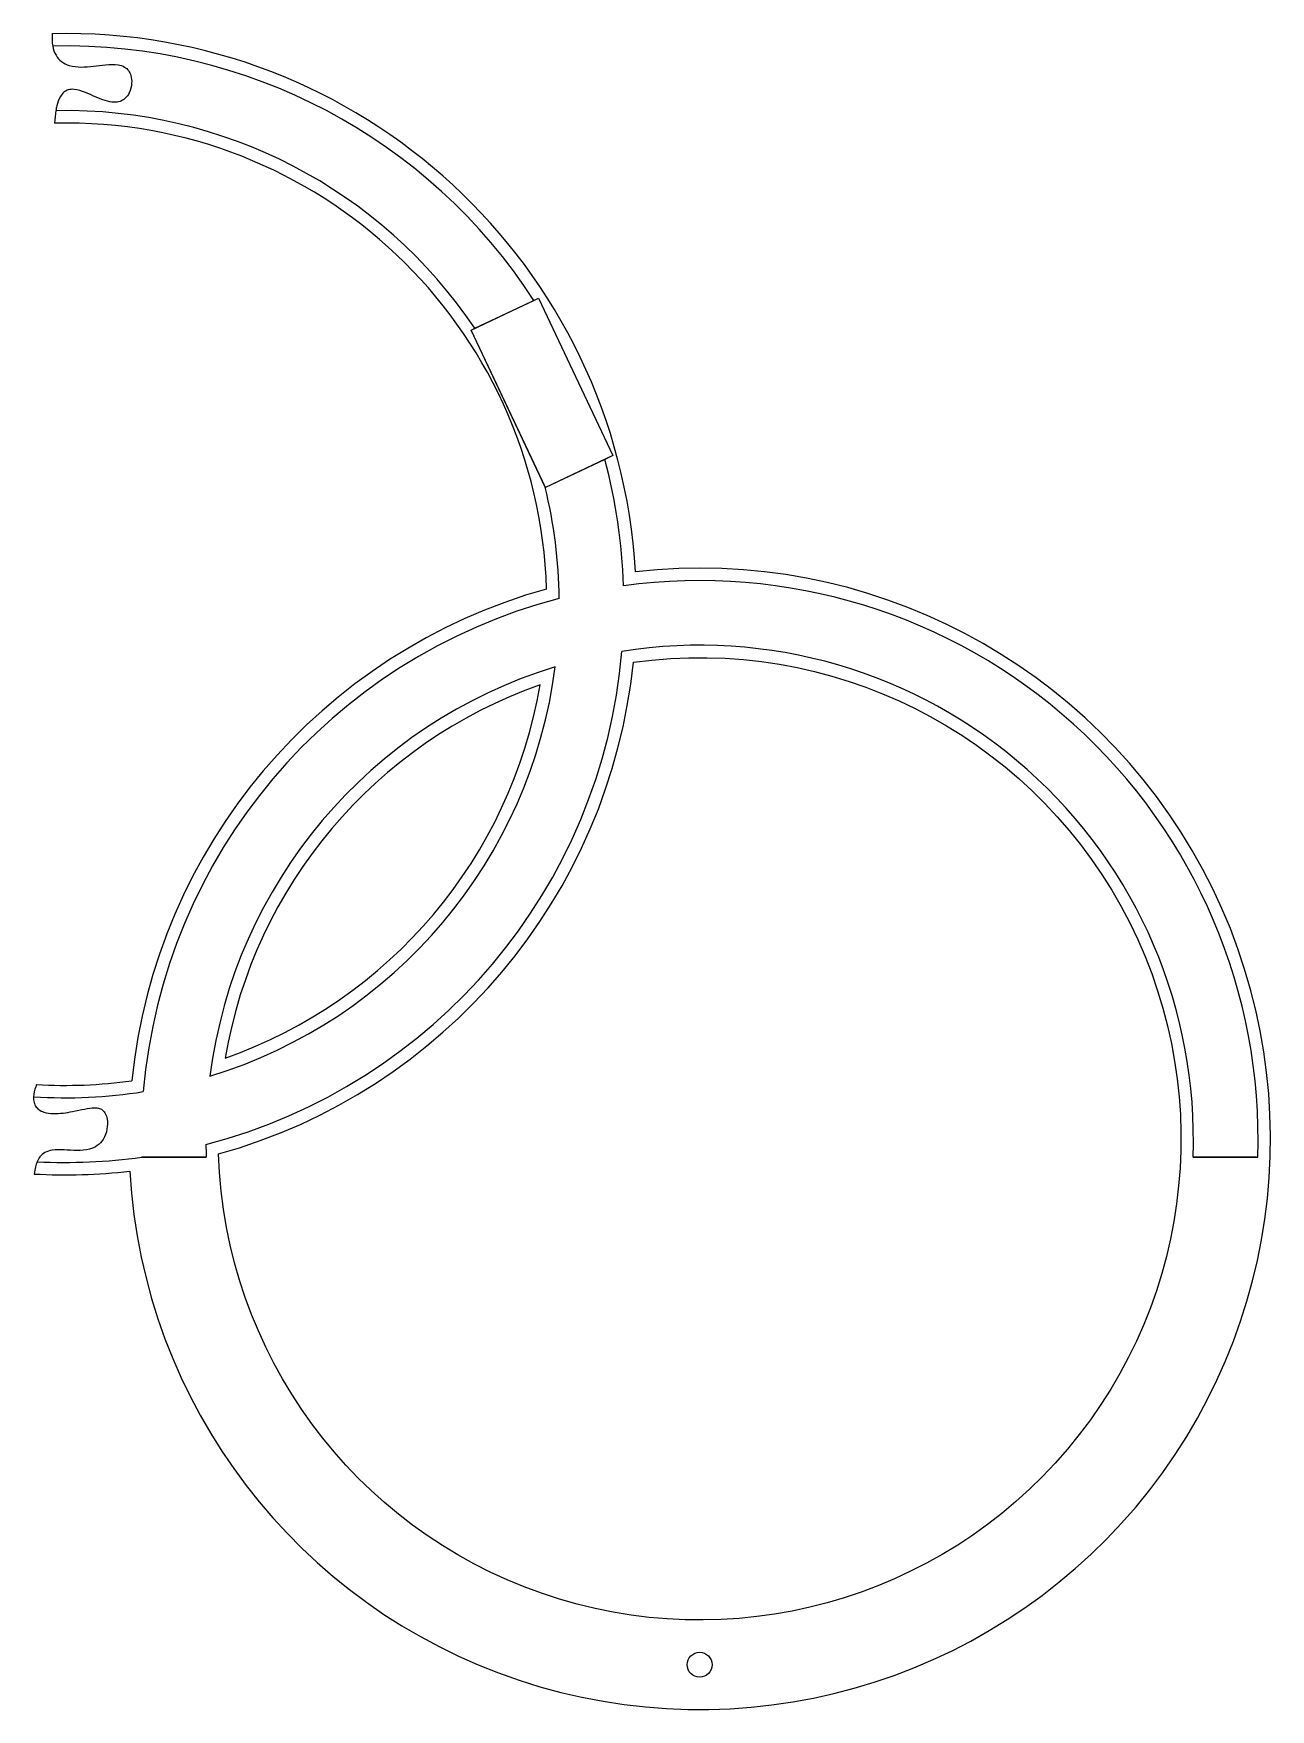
# Model space of a CAD drawing. Header units: millimetres. Extents: x 184 to 681, y -304 to 370.
import ezdxf

# ---------------------------------------------------------------- set-up
doc = ezdxf.new("R2010")
doc.units = ezdxf.units.MM
doc.layers.get('0').update_dxf_attribs({"linetype": 'CONTINUOUS'})

msp = doc.modelspace()

# ---------------------------------------------------------------- linework, layer by layer
for p, q in [((385.22, 262.84), (387.06, 263.71)), ((387.06, 263.71), (416.92, 200.4)), ((361.46, 251.64), (385.22, 262.84)), ((359.93, 250.92), (361.46, 251.64)), ((389.71, 187.76), (359.93, 250.92)), ((413.7, 198.88), (389.79, 187.6)), ((416.92, 200.4), (413.7, 198.88)), ((389.79, 187.6), (389.71, 187.76)), ((253.42, -81.81), (227.41, -81.81)), ((227.41, -81.81), (253.42, -81.81)), ((676.26, -81.81), (650.24, -81.81)), ((650.24, -81.81), (676.26, -81.81))]:
    msp.add_line(p, q)
msp.add_lwpolyline([(387.06, 263.71), (416.92, 200.4), (389.79, 187.6), (359.93, 250.92)], close=True)
msp.add_lwpolyline([(425.19, 117.31, -2.608675), (258.38, -80.5, 0.308655)], format="xyb", close=True)
msp.add_circle((451.83, -285.95), 5)
for centre, radius, start, end in [((196.83, 140.65), 229.55, 3.25843, 91.33029), ((196.83, 140.65), 224.55, 32.96883, 91.31384), ((196.83, 140.65), 224.55, 32.96883, 91.31384), ((196.83, 140.65), 198.55, 33.98756, 91.12313), ((196.83, 140.65), 198.55, 33.98756, 91.12313), ((196.83, 140.65), 193.55, 1.80594, 91.29408), ((196.83, 140.65), 224.55, 1.89194, 15.03029), ((196.83, 140.65), 224.55, 1.89194, 15.03029), ((196.83, 140.65), 198.55, 0.66069, 13.72588), ((196.83, 140.65), 198.55, 0.66069, 13.72588), ((451.83, -74.4), 229.55, -176.74157, 96.45886), ((451.83, -74.4), 224.55, -1.89194, 97.82535), ((451.83, -74.4), 224.55, -1.89194, 97.82535), ((451.83, -74.4), 229.55, 105.55249, 174.1648), ((451.83, -74.4), 224.55, 104.56363, 175.15366), ((451.83, -74.4), 224.55, 104.56363, 175.15366), ((196.83, 140.65), 224.55, 284.56363, 355.15366), ((196.83, 140.65), 224.55, 284.56363, 355.15366), ((451.83, -74.4), 198.55, -2.1398, 99.0566), ((451.83, -74.4), 198.55, -2.1398, 99.0566), ((451.83, -74.4), 198.55, 107.00084, 172.71645), ((196.83, 140.65), 198.55, 287.00084, 352.71645), ((196.83, 140.65), 198.55, 287.00084, 352.71645), ((451.83, -74.4), 198.55, 107.00084, 172.71645), ((196.83, 140.65), 193.55, 289.36891, 350.34838), ((451.83, -74.4), 193.55, 109.36891, 170.34838), ((196.83, 140.65), 193.55, 266.55232, 277.91135), ((196.83, 140.65), 198.55, 266.29205, 279.0566), ((196.83, 140.65), 198.55, 266.29205, 279.0566), ((451.83, -74.4), 198.55, 180.66069, 182.1398), ((451.83, -74.4), 198.55, 180.66069, 182.1398), ((196.83, 140.65), 229.55, 266.85854, 276.45886), ((196.83, 140.65), 224.55, 267.08889, 277.82535), ((196.83, 140.65), 224.55, 267.08889, 277.82535)]:
    msp.add_arc(centre, radius, start, end)
for points in [[(191.5, 370.14), (191.37, 368.48), (191.39, 366.77), (191.68, 365.14)], [(192.94, 339.16), (192.69, 337.61), (192.54, 335.91), (192.46, 334.15)]]:
    msp.add_open_spline(points, degree=3)
for points, knots in [([(191.68, 365.14), (191.92, 363.84), (192.34, 362.58), (193.59, 360.44), (194.34, 359.58), (196.18, 358.2), (197.21, 357.71), (199.85, 356.9), (201.49, 356.73), (206.39, 356.7), (209.8, 357.33), (214.7, 357.82), (216.46, 357.89), (218.91, 357.47), (219.78, 357.2), (221.19, 356.35), (221.71, 355.87), (222.59, 354.68), (222.9, 353.99), (223.39, 352.28), (223.48, 351.23), (223.34, 348.88), (223.01, 347.54), (222.01, 345.5), (221.45, 344.7), (220.15, 343.54), (219.48, 343.15), (217.97, 342.63), (217.17, 342.53), (215.2, 342.56), (213.99, 342.82), (210.16, 344.01), (207.45, 345.42), (203.31, 347.1), (201.74, 347.61), (199.49, 347.8), (198.7, 347.75), (197.3, 347.33), (196.73, 347.01), (195.63, 346.1), (195.15, 345.5), (194.09, 343.72), (193.64, 342.38), (193.18, 340.49), (193.05, 339.84), (192.94, 339.16)], [0.056636, 0.056636, 0.056636, 0.056636, 0.452215, 0.452215, 0.800596, 0.800596, 1.144134, 1.144134, 1.626937, 1.626937, 2.613319, 2.613319, 3.194138, 3.194138, 3.530143, 3.530143, 3.798622, 3.798622, 4.076798, 4.076798, 4.454962, 4.454962, 4.942101, 4.942101, 5.294503, 5.294503, 5.584554, 5.584554, 5.88305, 5.88305, 6.311594, 6.311594, 7.244934, 7.244934, 7.818294, 7.818294, 8.125359, 8.125359, 8.384811, 8.384811, 8.680109, 8.680109, 9.191415, 9.191415, 9.441712, 9.441712, 9.441712, 9.441712]), ([(185.19, -52.55), (185.08, -52.85), (184.97, -53.15), (184.4, -54.79), (184.06, -56.17), (183.99, -57.49)], [0.629128, 0.629128, 0.629128, 0.629128, 0.7236994, 0.7236994, 1.14584, 1.14584, 1.14584, 1.14584]), ([(183.99, -57.49), (183.96, -58.06), (183.98, -58.64), (184.19, -59.92), (184.42, -60.61), (185.14, -61.78), (185.57, -62.23), (186.69, -63.08), (187.39, -63.41), (189.29, -64.04), (190.59, -64.2), (194.48, -64.33), (197.29, -63.89), (203.11, -62.75), (206.11, -61.9), (209.2, -61.88), (209.91, -61.96), (211.04, -62.37), (211.48, -62.62), (212.26, -63.33), (212.57, -63.76), (213.18, -64.91), (213.41, -65.69), (213.75, -67.72), (213.74, -69.15), (213.25, -71.92), (212.78, -73.34), (211.36, -75.6), (210.57, -76.44), (208.67, -77.78), (207.61, -78.24), (204.86, -78.98), (203.11, -79.1), (197.94, -79.08), (194.42, -78.55), (190.4, -79.15), (189.4, -79.44), (187.73, -80.39), (187.09, -80.96), (186.09, -82.25), (185.72, -82.92), (185.43, -83.61)], [1.339157, 1.339157, 1.339157, 1.339157, 1.56524, 1.56524, 1.856453, 1.856453, 2.109434, 2.109434, 2.41248, 2.41248, 2.907172, 2.907172, 3.957091, 3.957091, 5.548827, 5.548827, 6.080337, 6.080337, 6.492262, 6.492262, 6.907093, 6.907093, 7.517822, 7.517822, 8.524881, 8.524881, 9.484224, 9.484224, 10.226622, 10.226622, 10.965832, 10.965832, 12.039338, 12.039338, 14.264068, 14.264068, 15.098463, 15.098463, 15.813905, 15.813905, 16.422854, 16.422854, 16.422854, 16.422854]), ([(185.43, -83.61), (185.18, -84.21), (184.96, -84.88), (184.55, -86.49), (184.38, -87.46), (184.25, -88.56)], [16.3451618, 16.3451618, 16.3451618, 16.3451618, 16.7926253, 16.7926253, 17.3103997, 17.3103997, 17.3103997, 17.3103997])]:
    msp.add_open_spline(points, degree=3, knots=knots)

doc.saveas('drawing.dxf')
